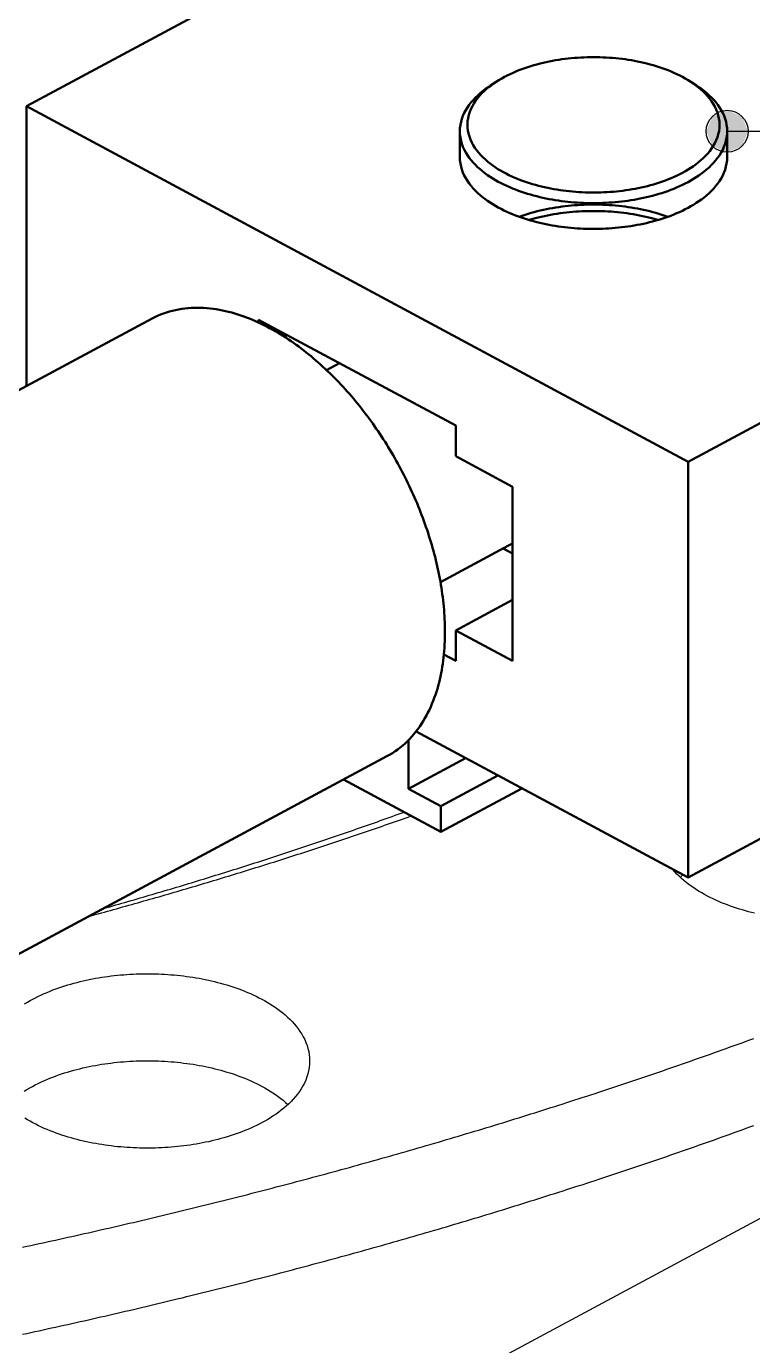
# Model space of a CAD drawing. Header units: millimetres. Extents: x 0 to 841, y 0 to 594.
# Drawn here: x 389.7 to 417.5, y 231.7 to 282 of the extents above; entities that cross this region are included whole.
import ezdxf

# ---------------------------------------------------------------- set-up
doc = ezdxf.new("R2010")
doc.units = ezdxf.units.MM
for name, color, linetype, lineweight in [('ACH', 7, 'CONTINUOUS', 13), ('COTA', 7, 'CONTINUOUS', 25), ('FINA', 7, 'CONTINUOUS', 25), ('VIS', 7, 'CONTINUOUS', 50)]:
    doc.layers.add(name, color=color, linetype=linetype, lineweight=lineweight)

msp = doc.modelspace()

# ---------------------------------------------------------------- hatches: boundary and pattern name
at = {"layer": 'ACH'}
h = msp.add_hatch(color=7, dxfattribs=at)
h.dxf.hatch_style = 1
h.paths.add_polyline_path([(417.291, 278.038), (417.057, 278.603), (416.491, 278.838), (415.926, 278.603), (415.691, 278.038), (415.926, 277.472), (416.491, 277.238), (417.057, 277.472)])

# ---------------------------------------------------------------- linework, layer by layer
at = {"layer": 'COTA'}
msp.add_line((416.491, 278.038), (570.133, 278.656), dxfattribs=at)
msp.add_circle((416.491, 278.038), 0.8, dxfattribs=at)
at = {"layer": 'FINA'}
for points in [[(414.996, 265.426), (474.035, 297.124)], [(389.731, 278.991), (407.984, 288.791)], [(414.996, 249.554), (474.035, 281.252)], [(415.099, 279.928), (414.997, 279.993), (414.892, 280.054), (414.786, 280.113), (414.679, 280.169), (414.57, 280.222), (414.46, 280.272), (414.348, 280.321), (414.236, 280.366), (414.123, 280.409), (414.009, 280.451), (413.894, 280.489), (413.778, 280.526), (413.662, 280.561), (413.545, 280.593), (413.428, 280.624), (413.31, 280.652), (413.192, 280.679), (413.073, 280.704), (412.954, 280.727), (412.835, 280.748), (412.715, 280.767), (412.595, 280.785), (412.475, 280.801), (412.355, 280.815), (412.234, 280.827), (412.113, 280.838), (411.993, 280.847), (411.872, 280.854), (411.75, 280.86), (411.629, 280.864), (411.508, 280.867), (411.387, 280.868), (411.266, 280.867), (411.144, 280.864), (411.023, 280.86), (410.902, 280.854), (410.781, 280.847), (410.66, 280.838), (410.54, 280.827), (410.419, 280.815), (410.299, 280.801), (410.178, 280.785), (410.059, 280.767), (409.939, 280.748), (409.82, 280.727), (409.7, 280.704), (409.582, 280.679), (409.464, 280.652), (409.346, 280.624), (409.228, 280.593), (409.112, 280.561), (408.996, 280.526), (408.88, 280.489), (408.765, 280.451), (408.651, 280.409), (408.538, 280.366), (408.426, 280.321), (408.314, 280.272), (408.204, 280.222), (408.095, 280.169), (407.988, 280.113), (407.882, 280.054), (407.777, 279.993), (407.675, 279.928)], [(407.45, 279.782), (407.349, 279.714), (407.25, 279.643), (407.154, 279.569), (407.06, 279.491), (406.969, 279.41), (406.882, 279.326), (406.798, 279.238), (406.719, 279.146), (406.644, 279.05), (406.574, 278.951), (406.51, 278.847), (406.453, 278.74), (406.403, 278.629), (406.361, 278.515), (406.327, 278.399), (406.302, 278.28), (406.287, 278.159), (406.282, 278.038)], [(407.675, 279.928), (407.575, 279.861), (407.478, 279.791), (407.383, 279.717), (407.291, 279.64), (407.202, 279.56), (407.116, 279.475), (407.035, 279.387), (406.958, 279.295), (406.886, 279.199), (406.82, 279.099), (406.76, 278.995), (406.707, 278.887), (406.662, 278.776), (406.626, 278.661), (406.599, 278.544), (406.581, 278.426), (406.574, 278.306), (406.578, 278.186), (406.591, 278.067), (406.615, 277.949), (406.648, 277.833), (406.69, 277.721), (406.74, 277.612), (406.797, 277.506), (406.861, 277.405), (406.931, 277.307), (407.006, 277.214), (407.086, 277.124), (407.17, 277.038), (407.258, 276.956), (407.349, 276.878), (407.442, 276.803), (407.539, 276.732), (407.638, 276.664), (407.739, 276.598), (407.841, 276.536), (407.946, 276.477), (408.052, 276.421), (408.159, 276.367), (408.268, 276.316), (408.377, 276.267), (408.488, 276.221), (408.6, 276.177), (408.712, 276.135), (408.826, 276.096), (408.94, 276.059), (409.055, 276.023), (409.17, 275.99), (409.286, 275.959), (409.402, 275.93), (409.519, 275.902), (409.637, 275.877), (409.754, 275.853), (409.872, 275.831), (409.991, 275.811), (410.109, 275.792), (410.228, 275.776), (410.347, 275.761), (410.467, 275.747), (410.586, 275.736), (410.706, 275.726), (410.825, 275.717), (410.945, 275.711), (411.065, 275.705), (411.185, 275.702), (411.305, 275.7), (411.425, 275.7), (411.545, 275.701), (411.665, 275.704), (411.785, 275.709), (411.905, 275.715), (412.025, 275.723), (412.145, 275.732), (412.264, 275.743), (412.384, 275.756), (412.503, 275.77), (412.622, 275.786), (412.74, 275.804), (412.859, 275.824), (412.977, 275.845), (413.095, 275.868), (413.212, 275.893), (413.329, 275.92), (413.446, 275.948), (413.562, 275.979), (413.678, 276.011), (413.793, 276.046), (413.907, 276.082), (414.021, 276.121), (414.133, 276.162), (414.245, 276.205), (414.357, 276.25), (414.467, 276.298), (414.576, 276.348), (414.684, 276.401), (414.79, 276.457)], [(407.675, 279.928), (407.45, 279.782)], [(407.566, 279.855), (407.547, 279.843), (407.527, 279.831), (407.508, 279.819), (407.488, 279.806), (407.469, 279.794), (407.45, 279.782)], [(414.79, 276.457), (414.896, 276.515), (415, 276.577), (415.103, 276.642), (415.203, 276.709), (415.302, 276.781), (415.397, 276.855), (415.49, 276.933), (415.579, 277.015), (415.665, 277.1), (415.747, 277.19), (415.824, 277.283), (415.896, 277.381), (415.962, 277.482), (416.022, 277.588), (416.074, 277.697), (416.118, 277.81), (416.153, 277.926), (416.179, 278.045), (416.195, 278.165), (416.2, 278.286), (416.194, 278.407), (416.178, 278.527), (416.152, 278.645), (416.117, 278.761), (416.072, 278.874), (416.02, 278.983), (415.96, 279.089), (415.894, 279.19), (415.822, 279.287), (415.744, 279.381), (415.662, 279.47), (415.576, 279.555), (415.487, 279.637), (415.394, 279.715), (415.298, 279.789), (415.2, 279.86), (415.099, 279.928)], [(415.099, 279.928), (415.324, 279.782)], [(415.324, 279.782), (415.305, 279.794), (415.286, 279.806), (415.266, 279.819), (415.247, 279.831), (415.227, 279.843), (415.208, 279.855)], [(416.491, 278.038), (416.486, 278.159), (416.471, 278.28), (416.447, 278.399), (416.413, 278.515), (416.371, 278.629), (416.321, 278.74), (416.264, 278.847), (416.2, 278.951), (416.13, 279.05), (416.055, 279.146), (415.976, 279.238), (415.892, 279.326), (415.805, 279.41), (415.714, 279.491), (415.62, 279.569), (415.524, 279.643), (415.425, 279.714), (415.324, 279.782)], [(389.731, 268.311), (389.731, 278.991)], [(389.731, 278.991), (414.996, 265.426)], [(392.051, 222.747), (497.574, 279.402)], [(406.282, 278.038), (406.287, 277.917), (406.302, 277.797), (406.327, 277.678), (406.36, 277.562), (406.402, 277.449), (406.451, 277.339), (406.508, 277.232), (406.571, 277.129), (406.64, 277.03), (406.715, 276.934), (406.793, 276.843), (406.876, 276.755), (406.963, 276.67), (407.053, 276.59), (407.146, 276.512), (407.242, 276.438), (407.34, 276.368), (407.44, 276.3), (407.542, 276.235), (407.646, 276.173), (407.751, 276.114), (407.858, 276.057), (407.966, 276.003), (408.076, 275.952), (408.186, 275.903), (408.298, 275.856), (408.41, 275.811), (408.523, 275.769), (408.637, 275.729), (408.752, 275.69), (408.867, 275.654), (408.983, 275.62), (409.1, 275.588), (409.217, 275.557), (409.334, 275.528), (409.452, 275.502), (409.57, 275.476), (409.689, 275.453), (409.808, 275.431), (409.927, 275.411), (410.047, 275.393), (410.166, 275.377), (410.286, 275.361), (410.406, 275.348), (410.527, 275.336), (410.647, 275.326), (410.768, 275.317), (410.889, 275.31), (411.009, 275.305), (411.13, 275.3), (411.251, 275.298), (411.372, 275.297), (411.493, 275.298), (411.614, 275.3), (411.735, 275.303), (411.855, 275.309), (411.976, 275.315), (412.097, 275.324), (412.217, 275.334), (412.338, 275.345), (412.458, 275.358), (412.578, 275.373), (412.698, 275.389), (412.817, 275.407), (412.936, 275.426), (413.055, 275.448), (413.174, 275.471), (413.293, 275.495), (413.411, 275.522), (413.528, 275.55), (413.645, 275.58), (413.762, 275.612), (413.878, 275.646), (413.993, 275.681), (414.108, 275.719), (414.222, 275.759), (414.336, 275.801), (414.449, 275.845), (414.56, 275.891), (414.671, 275.94), (414.781, 275.99), (414.889, 276.044), (414.996, 276.1)], [(406.282, 278.038), (406.282, 277.053)], [(414.996, 276.1), (415.103, 276.159), (415.209, 276.221), (415.312, 276.286), (415.414, 276.354), (415.514, 276.425), (415.611, 276.499), (415.706, 276.577), (415.797, 276.658), (415.885, 276.742), (415.97, 276.831), (416.05, 276.923), (416.126, 277.019), (416.196, 277.119), (416.261, 277.223), (416.319, 277.331), (416.369, 277.442), (416.412, 277.557), (416.446, 277.674), (416.471, 277.794), (416.486, 277.915), (416.491, 278.038)], [(416.491, 278.038), (416.491, 277.053)], [(414.996, 275.115), (414.889, 275.06), (414.781, 275.006), (414.671, 274.955), (414.56, 274.907), (414.449, 274.86), (414.336, 274.816), (414.222, 274.774), (414.108, 274.735), (413.993, 274.697), (413.878, 274.661), (413.762, 274.627), (413.645, 274.596), (413.528, 274.565), (413.411, 274.537), (413.293, 274.511), (413.174, 274.486), (413.055, 274.463), (412.936, 274.442), (412.817, 274.423), (412.698, 274.405), (412.578, 274.388), (412.458, 274.374), (412.338, 274.361), (412.217, 274.349), (412.097, 274.339), (411.976, 274.331), (411.855, 274.324), (411.735, 274.319), (411.614, 274.315), (411.493, 274.313), (411.372, 274.313), (411.251, 274.314), (411.13, 274.316), (411.009, 274.32), (410.889, 274.326), (410.768, 274.333), (410.647, 274.342), (410.527, 274.352), (410.406, 274.364), (410.286, 274.377), (410.166, 274.392), (410.047, 274.409), (409.927, 274.427), (409.808, 274.447), (409.689, 274.469), (409.57, 274.492), (409.452, 274.517), (409.334, 274.544), (409.217, 274.573), (409.1, 274.603), (408.983, 274.636), (408.867, 274.67), (408.752, 274.706), (408.637, 274.744), (408.523, 274.785), (408.41, 274.827), (408.298, 274.872), (408.186, 274.918), (408.076, 274.968), (407.966, 275.019), (407.858, 275.073), (407.751, 275.13), (407.646, 275.189), (407.542, 275.251), (407.44, 275.316), (407.34, 275.383), (407.242, 275.454), (407.146, 275.528), (407.053, 275.605), (406.963, 275.686), (406.876, 275.77), (406.793, 275.858), (406.715, 275.95), (406.64, 276.045), (406.571, 276.145), (406.508, 276.248), (406.451, 276.354), (406.402, 276.465), (406.36, 276.578), (406.327, 276.694), (406.302, 276.813), (406.287, 276.932), (406.282, 277.053)], [(416.491, 277.053), (416.486, 276.931), (416.471, 276.81), (416.446, 276.69), (416.412, 276.573), (416.369, 276.458), (416.319, 276.347), (416.261, 276.239), (416.196, 276.135), (416.126, 276.035), (416.05, 275.939), (415.97, 275.847), (415.885, 275.758), (415.797, 275.673), (415.706, 275.592), (415.611, 275.515), (415.514, 275.44), (415.414, 275.369), (415.312, 275.302), (415.209, 275.237), (415.103, 275.175), (414.996, 275.115)], [(408.544, 274.777), (408.658, 274.817), (408.773, 274.855), (408.888, 274.89), (409.003, 274.924), (409.12, 274.956), (409.237, 274.986), (409.354, 275.015), (409.471, 275.041), (409.589, 275.066), (409.708, 275.089), (409.827, 275.11), (409.946, 275.13), (410.065, 275.148), (410.184, 275.164), (410.304, 275.179), (410.424, 275.192), (410.544, 275.204), (410.664, 275.214), (410.784, 275.222), (410.905, 275.229), (411.025, 275.234), (411.146, 275.238), (411.266, 275.241), (411.387, 275.241), (411.508, 275.241), (411.628, 275.238), (411.749, 275.234), (411.869, 275.229), (411.989, 275.222), (412.11, 275.214), (412.23, 275.204), (412.35, 275.192), (412.47, 275.179), (412.59, 275.164), (412.709, 275.148), (412.828, 275.13), (412.947, 275.11), (413.066, 275.089), (413.184, 275.066), (413.302, 275.041), (413.42, 275.015), (413.537, 274.986), (413.654, 274.956), (413.77, 274.924), (413.886, 274.89), (414.001, 274.855), (414.116, 274.817), (414.23, 274.777)], [(408.92, 274.654), (409.037, 274.688), (409.155, 274.719), (409.273, 274.749), (409.392, 274.777), (409.511, 274.803), (409.63, 274.828), (409.75, 274.851), (409.87, 274.871), (409.99, 274.891), (410.111, 274.908), (410.232, 274.924), (410.353, 274.938), (410.474, 274.951), (410.596, 274.962), (410.717, 274.972), (410.839, 274.979), (410.96, 274.986), (411.082, 274.99), (411.204, 274.994), (411.326, 274.995), (411.448, 274.995), (411.57, 274.994), (411.692, 274.99), (411.813, 274.986), (411.935, 274.979), (412.057, 274.972), (412.178, 274.962), (412.3, 274.951), (412.421, 274.938), (412.542, 274.924), (412.663, 274.908), (412.783, 274.891), (412.904, 274.871), (413.024, 274.851), (413.144, 274.828), (413.263, 274.803), (413.382, 274.777), (413.501, 274.749), (413.619, 274.719), (413.737, 274.688), (413.854, 274.654)], [(405.715, 258.936), (405.714, 259.056), (405.712, 259.176), (405.708, 259.297), (405.703, 259.417), (405.697, 259.537), (405.689, 259.657), (405.68, 259.777), (405.669, 259.897), (405.657, 260.017), (405.644, 260.136), (405.629, 260.256), (405.614, 260.375), (405.597, 260.494), (405.579, 260.613), (405.56, 260.732), (405.539, 260.85), (405.518, 260.968), (405.495, 261.087), (405.471, 261.205), (405.446, 261.322), (405.42, 261.44), (405.393, 261.557), (405.365, 261.674), (405.336, 261.791), (405.306, 261.907), (405.275, 262.023), (405.242, 262.139), (405.209, 262.255), (405.175, 262.37), (405.14, 262.485), (405.104, 262.6), (405.067, 262.714), (405.029, 262.829), (404.99, 262.942), (404.95, 263.056), (404.91, 263.169), (404.868, 263.282), (404.825, 263.395), (404.782, 263.507), (404.738, 263.619), (404.693, 263.73), (404.647, 263.841), (404.6, 263.952), (404.552, 264.062), (404.503, 264.173), (404.454, 264.282), (404.404, 264.392), (404.353, 264.5), (404.301, 264.609), (404.248, 264.717), (404.194, 264.825), (404.14, 264.932), (404.085, 265.039), (404.029, 265.145), (403.972, 265.251), (403.914, 265.357), (403.856, 265.462), (403.797, 265.567), (403.737, 265.671), (403.676, 265.775), (403.614, 265.878), (403.552, 265.981), (403.489, 266.084), (403.425, 266.185), (403.36, 266.287), (403.295, 266.388), (403.228, 266.488), (403.161, 266.588), (403.093, 266.687), (403.025, 266.786), (402.955, 266.885), (402.885, 266.982), (402.814, 267.079), (402.743, 267.176), (402.67, 267.272), (402.597, 267.368), (402.523, 267.462), (402.448, 267.557), (402.373, 267.65), (402.296, 267.743), (402.219, 267.835), (402.141, 267.927), (402.063, 268.018), (401.983, 268.108), (401.903, 268.198), (401.822, 268.287), (401.74, 268.375), (401.657, 268.463), (401.574, 268.549), (401.49, 268.635), (401.405, 268.72), (401.319, 268.805), (401.233, 268.888), (401.145, 268.971), (401.057, 269.053), (400.968, 269.134), (400.878, 269.214), (400.788, 269.293), (400.696, 269.371), (400.604, 269.449), (400.511, 269.525), (400.417, 269.6), (400.322, 269.674), (400.227, 269.747), (400.131, 269.819), (400.033, 269.89), (399.935, 269.96), (399.837, 270.029), (399.737, 270.096), (399.636, 270.162), (399.535, 270.227), (399.433, 270.29), (399.33, 270.353), (399.226, 270.413), (399.121, 270.472), (399.016, 270.53), (398.909, 270.586), (398.802, 270.641), (398.694, 270.694), (398.585, 270.745), (398.476, 270.795), (398.365, 270.842), (398.254, 270.888), (398.142, 270.932), (398.029, 270.974), (397.915, 271.013), (397.801, 271.051), (397.686, 271.086), (397.57, 271.119), (397.454, 271.15), (397.337, 271.178), (397.22, 271.203), (397.101, 271.226), (396.983, 271.246), (396.864, 271.264), (396.744, 271.278), (396.625, 271.29), (396.505, 271.298), (396.384, 271.303), (396.264, 271.305), (396.144, 271.303), (396.024, 271.298), (395.904, 271.289), (395.784, 271.277), (395.665, 271.261), (395.546, 271.241), (395.428, 271.217), (395.311, 271.19), (395.195, 271.158), (395.08, 271.123), (394.966, 271.084), (394.854, 271.04), (394.744, 270.993), (394.635, 270.942), (394.528, 270.887)], [(359.981, 252.339), (394.528, 270.887)], [(398.599, 270.846), (398.599, 270.739)], [(398.599, 270.846), (406.128, 266.804)], [(399.576, 270.201), (399.688, 270.262)], [(401.197, 268.922), (401.69, 269.187)], [(406.128, 266.804), (406.128, 265.635)], [(406.128, 265.635), (408.293, 264.473)], [(414.996, 249.554), (414.996, 265.426)], [(408.293, 264.473), (408.293, 257.829)], [(405.543, 260.827), (408.146, 262.225)], [(407.936, 262.112), (408.293, 261.92)], [(408.146, 262.225), (408.171, 262.238), (408.196, 262.253), (408.221, 262.267), (408.245, 262.282), (408.269, 262.298), (408.293, 262.314)], [(406.128, 258.991), (408.293, 260.154)], [(403.496, 254.183), (403.603, 254.243), (403.707, 254.306), (403.81, 254.374), (403.909, 254.445), (404.006, 254.519), (404.101, 254.597), (404.192, 254.678), (404.281, 254.762), (404.367, 254.85), (404.45, 254.939), (404.53, 255.032), (404.607, 255.127), (404.682, 255.224), (404.753, 255.324), (404.821, 255.426), (404.886, 255.529), (404.949, 255.634), (405.008, 255.741), (405.065, 255.85), (405.119, 255.96), (405.17, 256.071), (405.219, 256.183), (405.265, 256.296), (405.308, 256.411), (405.349, 256.526), (405.388, 256.643), (405.424, 256.76), (405.457, 256.877), (405.488, 256.996), (405.517, 257.115), (405.544, 257.234), (405.569, 257.354), (405.592, 257.474), (405.612, 257.595), (405.631, 257.716), (405.647, 257.837), (405.662, 257.959), (405.675, 258.08), (405.686, 258.202), (405.695, 258.324), (405.702, 258.446), (405.708, 258.569), (405.712, 258.691), (405.714, 258.813), (405.715, 258.936)], [(406.128, 258.991), (408.293, 257.829)], [(406.128, 258.991), (406.128, 257.822)], [(405.673, 258.066), (406.128, 257.822)], [(404.323, 252.947), (404.323, 254.804)], [(404.61, 255.13), (414.996, 249.554)], [(368.949, 235.635), (403.496, 254.183)], [(404.323, 252.947), (406.5, 254.116)], [(401.842, 253.295), (405.56, 251.298)], [(405.56, 252.283), (407.737, 253.451)], [(404.323, 252.947), (405.56, 252.283)], [(405.56, 251.298), (408.654, 252.959)], [(405.56, 251.298), (405.56, 252.283)], [(392.129, 248.08), (392.246, 248.112), (392.362, 248.143), (392.478, 248.175), (392.594, 248.207), (392.71, 248.239), (392.826, 248.271), (392.942, 248.303), (393.058, 248.335), (393.174, 248.367), (393.29, 248.399), (393.406, 248.432), (393.522, 248.464), (393.638, 248.497), (393.754, 248.529), (393.87, 248.562), (393.986, 248.595), (394.102, 248.628), (394.217, 248.661), (394.333, 248.694), (394.449, 248.727), (394.565, 248.76), (394.68, 248.793), (394.796, 248.826), (394.912, 248.86), (395.028, 248.893), (395.143, 248.927), (395.259, 248.96), (395.374, 248.994), (395.49, 249.028), (395.606, 249.061), (395.721, 249.095), (395.837, 249.129), (395.952, 249.163), (396.068, 249.197), (396.183, 249.232), (396.298, 249.266), (396.414, 249.3), (396.529, 249.335), (396.644, 249.369), (396.76, 249.404), (396.875, 249.439), (396.99, 249.473), (397.106, 249.508), (397.221, 249.543), (397.336, 249.578), (397.451, 249.613), (397.566, 249.648), (397.682, 249.684), (397.797, 249.719), (397.912, 249.754), (398.027, 249.79), (398.142, 249.826), (398.257, 249.861), (398.372, 249.897), (398.487, 249.933), (398.602, 249.969), (398.717, 250.005), (398.831, 250.041), (398.946, 250.077), (399.061, 250.113), (399.176, 250.149), (399.291, 250.186), (399.406, 250.222), (399.52, 250.258), (399.635, 250.295), (399.75, 250.332), (399.864, 250.369), (399.979, 250.405), (400.094, 250.442), (400.208, 250.479), (400.323, 250.516), (400.437, 250.554), (400.552, 250.591), (400.666, 250.628), (400.781, 250.666), (400.895, 250.703), (401.009, 250.741), (401.124, 250.778), (401.238, 250.816), (401.352, 250.854), (401.467, 250.892), (401.581, 250.93), (401.695, 250.968), (401.809, 251.006), (401.924, 251.044), (402.038, 251.082), (402.152, 251.121), (402.266, 251.159), (402.38, 251.198), (402.494, 251.236), (402.608, 251.275), (402.722, 251.314), (402.836, 251.353), (402.95, 251.392), (403.064, 251.431), (403.178, 251.47), (403.292, 251.509), (403.405, 251.549), (403.519, 251.588), (403.633, 251.627), (403.747, 251.667), (403.86, 251.707), (403.974, 251.746), (404.088, 251.786), (404.201, 251.826), (404.315, 251.866), (404.428, 251.906)], [(392.684, 248.378), (392.8, 248.41), (392.916, 248.443), (393.032, 248.476), (393.148, 248.509), (393.263, 248.542), (393.379, 248.575), (393.495, 248.609), (393.611, 248.642), (393.727, 248.675), (393.842, 248.709), (393.958, 248.742), (394.074, 248.776), (394.189, 248.81), (394.305, 248.843), (394.421, 248.877), (394.536, 248.911), (394.652, 248.945), (394.767, 248.979), (394.883, 249.013), (394.998, 249.048), (395.114, 249.082), (395.229, 249.116), (395.345, 249.151), (395.46, 249.185), (395.575, 249.22), (395.691, 249.255), (395.806, 249.29), (395.921, 249.325), (396.037, 249.36), (396.152, 249.395), (396.267, 249.43), (396.382, 249.465), (396.498, 249.5), (396.613, 249.536), (396.728, 249.571), (396.843, 249.607), (396.958, 249.642), (397.073, 249.678), (397.188, 249.714), (397.303, 249.75), (397.418, 249.785), (397.533, 249.822), (397.648, 249.858), (397.763, 249.894), (397.878, 249.93), (397.993, 249.966), (398.108, 250.003), (398.222, 250.039), (398.337, 250.076), (398.452, 250.113), (398.567, 250.149), (398.681, 250.186), (398.796, 250.223), (398.911, 250.26), (399.025, 250.297), (399.14, 250.334), (399.254, 250.372), (399.369, 250.409), (399.483, 250.446), (399.598, 250.484), (399.712, 250.522), (399.827, 250.559), (399.941, 250.597), (400.056, 250.635), (400.17, 250.673), (400.284, 250.711), (400.399, 250.749), (400.513, 250.787), (400.627, 250.825), (400.741, 250.864), (400.855, 250.902), (400.97, 250.941), (401.084, 250.979), (401.198, 251.018), (401.312, 251.057), (401.426, 251.095), (401.54, 251.134), (401.654, 251.173), (401.768, 251.213), (401.882, 251.252), (401.996, 251.291), (402.109, 251.33), (402.223, 251.37), (402.337, 251.409), (402.451, 251.449), (402.565, 251.489), (402.678, 251.528), (402.792, 251.568), (402.906, 251.608), (403.019, 251.648), (403.133, 251.688), (403.246, 251.729), (403.36, 251.769), (403.473, 251.809), (403.587, 251.85), (403.7, 251.89), (403.814, 251.931), (403.927, 251.972), (404.04, 252.013), (404.154, 252.053)], [(417.535, 248.193), (417.419, 248.222), (417.302, 248.252), (417.187, 248.284), (417.071, 248.318), (416.956, 248.352), (416.842, 248.389), (416.728, 248.427), (416.615, 248.467), (416.502, 248.508), (416.39, 248.552), (416.279, 248.597), (416.168, 248.644), (416.058, 248.692), (415.95, 248.743), (415.842, 248.796), (415.735, 248.85), (415.629, 248.907), (415.524, 248.966), (415.421, 249.027), (415.319, 249.091), (415.219, 249.157), (415.12, 249.225), (415.023, 249.296), (414.928, 249.369), (414.835, 249.445), (414.744, 249.524), (414.656, 249.606), (414.571, 249.691), (414.489, 249.778), (414.41, 249.869)], [(414.694, 249.57), (414.711, 249.586), (414.728, 249.601), (414.745, 249.617), (414.762, 249.632), (414.779, 249.647), (414.796, 249.662)], [(389.665, 244.735), (389.768, 244.798), (389.872, 244.858), (389.978, 244.915), (390.085, 244.971), (390.193, 245.025), (390.302, 245.076), (390.411, 245.126), (390.522, 245.174), (390.633, 245.22), (390.746, 245.264), (390.858, 245.306), (390.972, 245.346), (391.086, 245.385), (391.201, 245.422), (391.316, 245.458), (391.431, 245.492), (391.548, 245.524), (391.664, 245.555), (391.781, 245.585), (391.898, 245.612), (392.016, 245.639), (392.134, 245.664), (392.252, 245.687), (392.37, 245.71), (392.489, 245.73), (392.608, 245.75), (392.727, 245.768), (392.846, 245.784), (392.966, 245.8), (393.086, 245.814), (393.206, 245.826), (393.325, 245.838), (393.446, 245.848), (393.566, 245.857), (393.686, 245.865), (393.806, 245.871), (393.927, 245.876), (394.047, 245.88), (394.168, 245.882), (394.288, 245.883), (394.409, 245.883), (394.529, 245.882), (394.65, 245.88), (394.77, 245.876), (394.891, 245.871), (395.011, 245.865), (395.131, 245.857), (395.251, 245.848), (395.371, 245.838), (395.491, 245.826), (395.611, 245.814), (395.731, 245.8), (395.851, 245.784), (395.97, 245.768), (396.089, 245.75), (396.208, 245.73), (396.327, 245.71), (396.445, 245.687), (396.563, 245.664), (396.681, 245.639), (396.799, 245.612), (396.916, 245.585), (397.033, 245.555), (397.149, 245.524), (397.265, 245.492), (397.381, 245.458), (397.496, 245.422), (397.611, 245.385), (397.725, 245.346), (397.838, 245.306), (397.951, 245.264), (398.063, 245.22), (398.175, 245.174), (398.286, 245.126), (398.395, 245.076), (398.504, 245.025), (398.612, 244.971), (398.719, 244.915), (398.825, 244.858), (398.929, 244.798), (399.032, 244.735), (399.134, 244.671), (399.234, 244.604), (399.333, 244.534), (399.429, 244.462), (399.524, 244.387), (399.616, 244.31), (399.706, 244.229), (399.793, 244.146), (399.877, 244.06), (399.958, 243.971), (400.036, 243.879), (400.11, 243.783), (400.179, 243.685), (400.244, 243.583), (400.304, 243.479), (400.358, 243.371), (400.406, 243.26), (400.448, 243.147), (400.483, 243.032), (400.511, 242.915), (400.531, 242.796), (400.543, 242.676), (400.547, 242.556)], [(389.589, 235.447), (389.746, 235.481), (389.903, 235.515), (390.06, 235.549), (390.216, 235.583), (390.373, 235.617), (390.53, 235.651), (390.687, 235.686), (390.844, 235.72), (391.001, 235.755), (391.157, 235.789), (391.314, 235.824), (391.471, 235.859), (391.628, 235.894), (391.784, 235.929), (391.941, 235.965), (392.098, 236), (392.254, 236.035), (392.411, 236.071), (392.567, 236.107), (392.724, 236.142), (392.88, 236.178), (393.037, 236.214), (393.193, 236.25), (393.35, 236.287), (393.506, 236.323), (393.662, 236.36), (393.819, 236.396), (393.975, 236.433), (394.131, 236.47), (394.288, 236.506), (394.444, 236.543), (394.6, 236.581), (394.756, 236.618), (394.913, 236.655), (395.069, 236.693), (395.225, 236.73), (395.381, 236.768), (395.537, 236.806), (395.693, 236.844), (395.849, 236.882), (396.005, 236.92), (396.161, 236.958), (396.317, 236.996), (396.473, 237.035), (396.629, 237.073), (396.784, 237.112), (396.94, 237.151), (397.096, 237.19), (397.252, 237.229), (397.407, 237.268), (397.563, 237.307), (397.719, 237.346), (397.874, 237.386), (398.03, 237.426), (398.186, 237.465), (398.341, 237.505), (398.497, 237.545), (398.652, 237.585), (398.808, 237.625), (398.963, 237.665), (399.118, 237.706), (399.274, 237.746), (399.429, 237.787), (399.585, 237.828), (399.74, 237.869), (399.895, 237.909), (400.05, 237.951), (400.205, 237.992), (400.361, 238.033), (400.516, 238.074), (400.671, 238.116), (400.826, 238.158), (400.981, 238.199), (401.136, 238.241), (401.291, 238.283), (401.446, 238.325), (401.601, 238.368), (401.756, 238.41), (401.911, 238.452), (402.065, 238.495), (402.22, 238.538), (402.375, 238.581), (402.53, 238.623), (402.684, 238.666), (402.839, 238.71), (402.994, 238.753), (403.148, 238.796), (403.303, 238.84), (403.457, 238.883), (403.612, 238.927), (403.766, 238.971), (403.921, 239.015), (404.075, 239.059), (404.229, 239.103), (404.384, 239.148), (404.538, 239.192), (404.692, 239.237), (404.847, 239.281), (405.001, 239.326), (405.155, 239.371), (405.309, 239.416), (405.463, 239.461), (405.617, 239.507), (405.771, 239.552), (405.925, 239.598), (406.079, 239.643), (406.233, 239.689), (406.387, 239.735), (406.541, 239.781), (406.694, 239.827), (406.848, 239.873), (407.002, 239.92), (407.156, 239.966), (407.309, 240.013), (407.463, 240.059), (407.616, 240.106), (407.77, 240.153), (407.924, 240.2), (408.077, 240.247), (408.23, 240.295), (408.384, 240.342), (408.537, 240.39), (408.691, 240.438), (408.844, 240.485), (408.997, 240.533), (409.15, 240.581), (409.303, 240.63), (409.457, 240.678), (409.61, 240.726), (409.763, 240.775), (409.916, 240.823), (410.069, 240.872), (410.222, 240.921), (410.374, 240.97), (410.527, 241.019), (410.68, 241.069), (410.833, 241.118), (410.986, 241.168), (411.138, 241.217), (411.291, 241.267), (411.444, 241.317), (411.596, 241.367), (411.749, 241.417), (411.901, 241.467), (412.054, 241.518), (412.206, 241.568), (412.358, 241.619), (412.511, 241.67), (412.663, 241.721), (412.815, 241.772), (412.967, 241.823), (413.12, 241.874), (413.272, 241.926), (413.424, 241.977), (413.576, 242.029), (413.728, 242.081), (413.88, 242.133), (414.032, 242.185), (414.184, 242.237), (414.335, 242.289), (414.487, 242.342), (414.639, 242.394), (414.791, 242.447), (414.942, 242.5), (415.094, 242.552), (415.245, 242.606), (415.397, 242.659), (415.548, 242.712), (415.7, 242.766), (415.851, 242.819), (416.002, 242.873), (416.154, 242.927), (416.305, 242.981), (416.456, 243.035), (416.607, 243.089), (416.758, 243.143), (416.909, 243.198), (417.06, 243.252), (417.211, 243.307), (417.362, 243.362), (417.513, 243.417)], [(389.651, 241.405), (389.754, 241.468), (389.859, 241.528), (389.965, 241.587), (390.072, 241.643), (390.18, 241.697), (390.289, 241.749), (390.4, 241.799), (390.51, 241.847), (390.622, 241.893), (390.735, 241.937), (390.848, 241.98), (390.962, 242.021), (391.076, 242.06), (391.191, 242.097), (391.306, 242.133), (391.422, 242.167), (391.539, 242.2), (391.656, 242.231), (391.773, 242.261), (391.89, 242.289), (392.008, 242.315), (392.127, 242.34), (392.245, 242.364), (392.364, 242.386), (392.483, 242.407), (392.602, 242.427), (392.722, 242.445), (392.842, 242.462), (392.962, 242.477), (393.082, 242.491), (393.202, 242.504), (393.322, 242.516), (393.443, 242.526), (393.563, 242.535), (393.684, 242.542), (393.805, 242.549), (393.925, 242.554), (394.046, 242.558), (394.167, 242.56), (394.288, 242.561), (394.409, 242.561), (394.53, 242.56), (394.651, 242.558), (394.772, 242.554), (394.892, 242.549), (395.013, 242.542), (395.134, 242.535), (395.254, 242.526), (395.375, 242.516), (395.495, 242.504), (395.615, 242.491), (395.735, 242.477), (395.855, 242.462), (395.975, 242.445), (396.095, 242.427), (396.214, 242.407), (396.333, 242.386), (396.452, 242.364), (396.57, 242.34), (396.689, 242.315), (396.807, 242.289), (396.924, 242.261), (397.041, 242.231), (397.158, 242.2), (397.275, 242.167), (397.391, 242.133), (397.506, 242.097), (397.621, 242.06), (397.735, 242.021), (397.849, 241.98), (397.962, 241.937), (398.075, 241.893), (398.187, 241.847), (398.297, 241.799), (398.408, 241.749), (398.517, 241.697), (398.625, 241.643), (398.732, 241.587), (398.838, 241.528), (398.942, 241.468), (399.046, 241.405), (399.148, 241.34), (399.248, 241.272), (399.346, 241.202), (399.443, 241.129), (399.537, 241.054), (399.63, 240.976), (399.719, 240.895)], [(400.547, 242.556), (400.542, 242.431), (400.529, 242.307), (400.508, 242.184), (400.478, 242.063), (400.441, 241.944), (400.396, 241.827), (400.345, 241.714), (400.287, 241.603), (400.224, 241.496), (400.155, 241.392), (400.081, 241.291), (400.003, 241.193), (399.922, 241.099), (399.836, 241.008), (399.747, 240.921), (399.655, 240.836), (399.561, 240.755), (399.464, 240.676), (399.365, 240.601), (399.263, 240.528), (399.16, 240.458), (399.055, 240.39), (398.949, 240.325), (398.841, 240.263), (398.731, 240.203)], [(398.731, 240.203), (398.624, 240.147), (398.517, 240.093), (398.408, 240.041), (398.298, 239.991), (398.187, 239.943), (398.076, 239.897), (397.963, 239.853), (397.85, 239.81), (397.737, 239.769), (397.623, 239.73), (397.508, 239.693), (397.393, 239.657), (397.277, 239.623), (397.161, 239.59), (397.044, 239.559), (396.927, 239.53), (396.81, 239.502), (396.692, 239.475), (396.574, 239.45), (396.456, 239.426), (396.337, 239.404), (396.219, 239.383), (396.1, 239.364), (395.98, 239.345), (395.861, 239.329), (395.741, 239.313), (395.621, 239.299), (395.501, 239.286), (395.381, 239.274), (395.261, 239.264), (395.141, 239.255), (395.02, 239.248), (394.9, 239.241), (394.779, 239.236), (394.659, 239.232), (394.538, 239.23), (394.418, 239.228), (394.297, 239.228), (394.176, 239.229), (394.056, 239.232), (393.935, 239.235), (393.814, 239.24), (393.694, 239.247), (393.574, 239.254), (393.453, 239.263), (393.333, 239.273), (393.213, 239.284), (393.093, 239.297), (392.973, 239.311), (392.853, 239.326), (392.734, 239.343), (392.615, 239.361), (392.495, 239.38), (392.377, 239.401), (392.258, 239.423), (392.14, 239.446), (392.022, 239.471), (391.904, 239.498), (391.787, 239.526), (391.669, 239.555), (391.553, 239.586), (391.437, 239.618), (391.321, 239.652), (391.206, 239.688), (391.091, 239.725), (390.977, 239.764), (390.863, 239.804), (390.75, 239.846), (390.638, 239.89), (390.526, 239.936), (390.415, 239.984), (390.305, 240.034), (390.196, 240.085), (390.088, 240.139), (389.981, 240.194), (389.875, 240.252), (389.771, 240.312), (389.667, 240.375)], [(389.589, 232.125), (389.746, 232.159), (389.903, 232.193), (390.06, 232.227), (390.216, 232.261), (390.373, 232.295), (390.53, 232.329), (390.687, 232.364), (390.844, 232.398), (391.001, 232.433), (391.157, 232.467), (391.314, 232.502), (391.471, 232.537), (391.628, 232.572), (391.784, 232.607), (391.941, 232.643), (392.098, 232.678), (392.254, 232.713), (392.411, 232.749), (392.567, 232.785), (392.724, 232.82), (392.88, 232.856), (393.037, 232.892), (393.193, 232.928), (393.35, 232.965), (393.506, 233.001), (393.662, 233.037), (393.819, 233.074), (393.975, 233.111), (394.131, 233.148), (394.288, 233.184), (394.444, 233.221), (394.6, 233.259), (394.756, 233.296), (394.913, 233.333), (395.069, 233.371), (395.225, 233.408), (395.381, 233.446), (395.537, 233.484), (395.693, 233.521), (395.849, 233.56), (396.005, 233.598), (396.161, 233.636), (396.317, 233.674), (396.473, 233.713), (396.629, 233.751), (396.784, 233.79), (396.94, 233.829), (397.096, 233.868), (397.252, 233.907), (397.407, 233.946), (397.563, 233.985), (397.719, 234.024), (397.874, 234.064), (398.03, 234.103), (398.186, 234.143), (398.341, 234.183), (398.497, 234.223), (398.652, 234.263), (398.808, 234.303), (398.963, 234.343), (399.118, 234.384), (399.274, 234.424), (399.429, 234.465), (399.585, 234.506), (399.74, 234.546), (399.895, 234.587), (400.05, 234.629), (400.205, 234.67), (400.361, 234.711), (400.516, 234.752), (400.671, 234.794), (400.826, 234.836), (400.981, 234.877), (401.136, 234.919), (401.291, 234.961), (401.446, 235.003), (401.601, 235.046), (401.756, 235.088), (401.911, 235.13), (402.065, 235.173), (402.22, 235.216), (402.375, 235.258), (402.53, 235.301), (402.684, 235.344), (402.839, 235.388), (402.994, 235.431), (403.148, 235.474), (403.303, 235.518), (403.457, 235.561), (403.612, 235.605), (403.766, 235.649), (403.921, 235.693), (404.075, 235.737), (404.229, 235.781), (404.384, 235.826), (404.538, 235.87), (404.692, 235.915), (404.847, 235.959), (405.001, 236.004), (405.155, 236.049), (405.309, 236.094), (405.463, 236.139), (405.617, 236.185), (405.771, 236.23), (405.925, 236.276), (406.079, 236.321), (406.233, 236.367), (406.387, 236.413), (406.541, 236.459), (406.694, 236.505), (406.848, 236.551), (407.002, 236.598), (407.156, 236.644), (407.309, 236.691), (407.463, 236.737), (407.616, 236.784), (407.77, 236.831), (407.924, 236.878), (408.077, 236.925), (408.23, 236.973), (408.384, 237.02), (408.537, 237.068), (408.691, 237.115), (408.844, 237.163), (408.997, 237.211), (409.15, 237.259), (409.303, 237.307), (409.457, 237.356), (409.61, 237.404), (409.763, 237.453), (409.916, 237.501), (410.069, 237.55), (410.222, 237.599), (410.374, 237.648), (410.527, 237.697), (410.68, 237.747), (410.833, 237.796), (410.986, 237.846), (411.138, 237.895), (411.291, 237.945), (411.444, 237.995), (411.596, 238.045), (411.749, 238.095), (411.901, 238.145), (412.054, 238.196), (412.206, 238.246), (412.358, 238.297), (412.511, 238.348), (412.663, 238.399), (412.815, 238.45), (412.967, 238.501), (413.12, 238.552), (413.272, 238.604), (413.424, 238.655), (413.576, 238.707), (413.728, 238.759), (413.88, 238.811), (414.032, 238.863), (414.184, 238.915), (414.335, 238.967), (414.487, 239.019), (414.639, 239.072), (414.791, 239.125), (414.942, 239.178), (415.094, 239.23), (415.245, 239.284), (415.397, 239.337), (415.548, 239.39), (415.7, 239.443), (415.851, 239.497), (416.002, 239.551), (416.154, 239.605), (416.305, 239.659), (416.456, 239.713), (416.607, 239.767), (416.758, 239.821), (416.909, 239.876), (417.06, 239.93), (417.211, 239.985), (417.362, 240.04), (417.513, 240.095)]]:
    msp.add_lwpolyline(points, dxfattribs=at)
at = {"layer": 'VIS'}
for points in [[(414.996, 265.426), (474.035, 297.124)], [(389.731, 278.991), (407.984, 288.791)], [(414.996, 249.554), (474.035, 281.252)], [(415.099, 279.928), (414.997, 279.993), (414.892, 280.054), (414.786, 280.113), (414.679, 280.169), (414.57, 280.222), (414.46, 280.272), (414.348, 280.321), (414.236, 280.366), (414.123, 280.409), (414.009, 280.451), (413.894, 280.489), (413.778, 280.526), (413.662, 280.561), (413.545, 280.593), (413.428, 280.624), (413.31, 280.652), (413.192, 280.679), (413.073, 280.704), (412.954, 280.727), (412.835, 280.748), (412.715, 280.767), (412.595, 280.785), (412.475, 280.801), (412.355, 280.815), (412.234, 280.827), (412.113, 280.838), (411.993, 280.847), (411.872, 280.854), (411.75, 280.86), (411.629, 280.864), (411.508, 280.867), (411.387, 280.868), (411.266, 280.867), (411.144, 280.864), (411.023, 280.86), (410.902, 280.854), (410.781, 280.847), (410.66, 280.838), (410.54, 280.827), (410.419, 280.815), (410.299, 280.801), (410.178, 280.785), (410.059, 280.767), (409.939, 280.748), (409.82, 280.727), (409.7, 280.704), (409.582, 280.679), (409.464, 280.652), (409.346, 280.624), (409.228, 280.593), (409.112, 280.561), (408.996, 280.526), (408.88, 280.489), (408.765, 280.451), (408.651, 280.409), (408.538, 280.366), (408.426, 280.321), (408.314, 280.272), (408.204, 280.222), (408.095, 280.169), (407.988, 280.113), (407.882, 280.054), (407.777, 279.993), (407.675, 279.928)], [(407.45, 279.782), (407.349, 279.714), (407.25, 279.643), (407.154, 279.569), (407.06, 279.491), (406.969, 279.41), (406.882, 279.326), (406.798, 279.238), (406.719, 279.146), (406.644, 279.05), (406.574, 278.951), (406.51, 278.847), (406.453, 278.74), (406.403, 278.629), (406.361, 278.515), (406.327, 278.399), (406.302, 278.28), (406.287, 278.159), (406.282, 278.038)], [(407.675, 279.928), (407.575, 279.861), (407.478, 279.791), (407.383, 279.717), (407.291, 279.64), (407.202, 279.56), (407.116, 279.475), (407.035, 279.387), (406.958, 279.295), (406.886, 279.199), (406.82, 279.099), (406.76, 278.995), (406.707, 278.887), (406.662, 278.776), (406.626, 278.661), (406.599, 278.544), (406.581, 278.426), (406.574, 278.306), (406.578, 278.186), (406.591, 278.067), (406.615, 277.949), (406.648, 277.833), (406.69, 277.721), (406.74, 277.612), (406.797, 277.506), (406.861, 277.405), (406.931, 277.307), (407.006, 277.214), (407.086, 277.124), (407.17, 277.038), (407.258, 276.956), (407.349, 276.878), (407.442, 276.803), (407.539, 276.732), (407.638, 276.664), (407.739, 276.598), (407.841, 276.536), (407.946, 276.477), (408.052, 276.421), (408.159, 276.367), (408.268, 276.316), (408.377, 276.267), (408.488, 276.221), (408.6, 276.177), (408.712, 276.135), (408.826, 276.096), (408.94, 276.059), (409.055, 276.023), (409.17, 275.99), (409.286, 275.959), (409.402, 275.93), (409.519, 275.902), (409.637, 275.877), (409.754, 275.853), (409.872, 275.831), (409.991, 275.811), (410.109, 275.792), (410.228, 275.776), (410.347, 275.761), (410.467, 275.747), (410.586, 275.736), (410.706, 275.726), (410.825, 275.717), (410.945, 275.711), (411.065, 275.705), (411.185, 275.702), (411.305, 275.7), (411.425, 275.7), (411.545, 275.701), (411.665, 275.704), (411.785, 275.709), (411.905, 275.715), (412.025, 275.723), (412.145, 275.732), (412.264, 275.743), (412.384, 275.756), (412.503, 275.77), (412.622, 275.786), (412.74, 275.804), (412.859, 275.824), (412.977, 275.845), (413.095, 275.868), (413.212, 275.893), (413.329, 275.92), (413.446, 275.948), (413.562, 275.979), (413.678, 276.011), (413.793, 276.046), (413.907, 276.082), (414.021, 276.121), (414.133, 276.162), (414.245, 276.205), (414.357, 276.25), (414.467, 276.298), (414.576, 276.348), (414.684, 276.401), (414.79, 276.457)], [(407.675, 279.928), (407.45, 279.782)], [(407.566, 279.855), (407.547, 279.843), (407.527, 279.831), (407.508, 279.819), (407.488, 279.806), (407.469, 279.794), (407.45, 279.782)], [(414.79, 276.457), (414.896, 276.515), (415, 276.577), (415.103, 276.642), (415.203, 276.709), (415.302, 276.781), (415.397, 276.855), (415.49, 276.933), (415.579, 277.015), (415.665, 277.1), (415.747, 277.19), (415.824, 277.283), (415.896, 277.381), (415.962, 277.482), (416.022, 277.588), (416.074, 277.697), (416.118, 277.81), (416.153, 277.926), (416.179, 278.045), (416.195, 278.165), (416.2, 278.286), (416.194, 278.407), (416.178, 278.527), (416.152, 278.645), (416.117, 278.761), (416.072, 278.874), (416.02, 278.983), (415.96, 279.089), (415.894, 279.19), (415.822, 279.287), (415.744, 279.381), (415.662, 279.47), (415.576, 279.555), (415.487, 279.637), (415.394, 279.715), (415.298, 279.789), (415.2, 279.86), (415.099, 279.928)], [(415.099, 279.928), (415.324, 279.782)], [(415.324, 279.782), (415.305, 279.794), (415.286, 279.806), (415.266, 279.819), (415.247, 279.831), (415.227, 279.843), (415.208, 279.855)], [(416.491, 278.038), (416.486, 278.159), (416.471, 278.28), (416.447, 278.399), (416.413, 278.515), (416.371, 278.629), (416.321, 278.74), (416.264, 278.847), (416.2, 278.951), (416.13, 279.05), (416.055, 279.146), (415.976, 279.238), (415.892, 279.326), (415.805, 279.41), (415.714, 279.491), (415.62, 279.569), (415.524, 279.643), (415.425, 279.714), (415.324, 279.782)], [(389.731, 268.311), (389.731, 278.991)], [(389.731, 278.991), (414.996, 265.426)], [(406.282, 278.038), (406.287, 277.917), (406.302, 277.797), (406.327, 277.678), (406.36, 277.562), (406.402, 277.449), (406.451, 277.339), (406.508, 277.232), (406.571, 277.129), (406.64, 277.03), (406.715, 276.934), (406.793, 276.843), (406.876, 276.755), (406.963, 276.67), (407.053, 276.59), (407.146, 276.512), (407.242, 276.438), (407.34, 276.368), (407.44, 276.3), (407.542, 276.235), (407.646, 276.173), (407.751, 276.114), (407.858, 276.057), (407.966, 276.003), (408.076, 275.952), (408.186, 275.903), (408.298, 275.856), (408.41, 275.811), (408.523, 275.769), (408.637, 275.729), (408.752, 275.69), (408.867, 275.654), (408.983, 275.62), (409.1, 275.588), (409.217, 275.557), (409.334, 275.528), (409.452, 275.502), (409.57, 275.476), (409.689, 275.453), (409.808, 275.431), (409.927, 275.411), (410.047, 275.393), (410.166, 275.377), (410.286, 275.361), (410.406, 275.348), (410.527, 275.336), (410.647, 275.326), (410.768, 275.317), (410.889, 275.31), (411.009, 275.305), (411.13, 275.3), (411.251, 275.298), (411.372, 275.297), (411.493, 275.298), (411.614, 275.3), (411.735, 275.303), (411.855, 275.309), (411.976, 275.315), (412.097, 275.324), (412.217, 275.334), (412.338, 275.345), (412.458, 275.358), (412.578, 275.373), (412.698, 275.389), (412.817, 275.407), (412.936, 275.426), (413.055, 275.448), (413.174, 275.471), (413.293, 275.495), (413.411, 275.522), (413.528, 275.55), (413.645, 275.58), (413.762, 275.612), (413.878, 275.646), (413.993, 275.681), (414.108, 275.719), (414.222, 275.759), (414.336, 275.801), (414.449, 275.845), (414.56, 275.891), (414.671, 275.94), (414.781, 275.99), (414.889, 276.044), (414.996, 276.1)], [(406.282, 278.038), (406.282, 277.053)], [(414.996, 276.1), (415.103, 276.159), (415.209, 276.221), (415.312, 276.286), (415.414, 276.354), (415.514, 276.425), (415.611, 276.499), (415.706, 276.577), (415.797, 276.658), (415.885, 276.742), (415.97, 276.831), (416.05, 276.923), (416.126, 277.019), (416.196, 277.119), (416.261, 277.223), (416.319, 277.331), (416.369, 277.442), (416.412, 277.557), (416.446, 277.674), (416.471, 277.794), (416.486, 277.915), (416.491, 278.038)], [(416.491, 278.038), (416.491, 277.053)], [(414.996, 275.115), (414.889, 275.06), (414.781, 275.006), (414.671, 274.955), (414.56, 274.907), (414.449, 274.86), (414.336, 274.816), (414.222, 274.774), (414.108, 274.735), (413.993, 274.697), (413.878, 274.661), (413.762, 274.627), (413.645, 274.596), (413.528, 274.565), (413.411, 274.537), (413.293, 274.511), (413.174, 274.486), (413.055, 274.463), (412.936, 274.442), (412.817, 274.423), (412.698, 274.405), (412.578, 274.388), (412.458, 274.374), (412.338, 274.361), (412.217, 274.349), (412.097, 274.339), (411.976, 274.331), (411.855, 274.324), (411.735, 274.319), (411.614, 274.315), (411.493, 274.313), (411.372, 274.313), (411.251, 274.314), (411.13, 274.316), (411.009, 274.32), (410.889, 274.326), (410.768, 274.333), (410.647, 274.342), (410.527, 274.352), (410.406, 274.364), (410.286, 274.377), (410.166, 274.392), (410.047, 274.409), (409.927, 274.427), (409.808, 274.447), (409.689, 274.469), (409.57, 274.492), (409.452, 274.517), (409.334, 274.544), (409.217, 274.573), (409.1, 274.603), (408.983, 274.636), (408.867, 274.67), (408.752, 274.706), (408.637, 274.744), (408.523, 274.785), (408.41, 274.827), (408.298, 274.872), (408.186, 274.918), (408.076, 274.968), (407.966, 275.019), (407.858, 275.073), (407.751, 275.13), (407.646, 275.189), (407.542, 275.251), (407.44, 275.316), (407.34, 275.383), (407.242, 275.454), (407.146, 275.528), (407.053, 275.605), (406.963, 275.686), (406.876, 275.77), (406.793, 275.858), (406.715, 275.95), (406.64, 276.045), (406.571, 276.145), (406.508, 276.248), (406.451, 276.354), (406.402, 276.465), (406.36, 276.578), (406.327, 276.694), (406.302, 276.813), (406.287, 276.932), (406.282, 277.053)], [(416.491, 277.053), (416.486, 276.931), (416.471, 276.81), (416.446, 276.69), (416.412, 276.573), (416.369, 276.458), (416.319, 276.347), (416.261, 276.239), (416.196, 276.135), (416.126, 276.035), (416.05, 275.939), (415.97, 275.847), (415.885, 275.758), (415.797, 275.673), (415.706, 275.592), (415.611, 275.515), (415.514, 275.44), (415.414, 275.369), (415.312, 275.302), (415.209, 275.237), (415.103, 275.175), (414.996, 275.115)], [(408.544, 274.777), (408.658, 274.817), (408.773, 274.855), (408.888, 274.89), (409.003, 274.924), (409.12, 274.956), (409.237, 274.986), (409.354, 275.015), (409.471, 275.041), (409.589, 275.066), (409.708, 275.089), (409.827, 275.11), (409.946, 275.13), (410.065, 275.148), (410.184, 275.164), (410.304, 275.179), (410.424, 275.192), (410.544, 275.204), (410.664, 275.214), (410.784, 275.222), (410.905, 275.229), (411.025, 275.234), (411.146, 275.238), (411.266, 275.241), (411.387, 275.241), (411.508, 275.241), (411.628, 275.238), (411.749, 275.234), (411.869, 275.229), (411.989, 275.222), (412.11, 275.214), (412.23, 275.204), (412.35, 275.192), (412.47, 275.179), (412.59, 275.164), (412.709, 275.148), (412.828, 275.13), (412.947, 275.11), (413.066, 275.089), (413.184, 275.066), (413.302, 275.041), (413.42, 275.015), (413.537, 274.986), (413.654, 274.956), (413.77, 274.924), (413.886, 274.89), (414.001, 274.855), (414.116, 274.817), (414.23, 274.777)], [(408.92, 274.654), (409.037, 274.688), (409.155, 274.719), (409.273, 274.749), (409.392, 274.777), (409.511, 274.803), (409.63, 274.828), (409.75, 274.851), (409.87, 274.871), (409.99, 274.891), (410.111, 274.908), (410.232, 274.924), (410.353, 274.938), (410.474, 274.951), (410.596, 274.962), (410.717, 274.972), (410.839, 274.979), (410.96, 274.986), (411.082, 274.99), (411.204, 274.994), (411.326, 274.995), (411.448, 274.995), (411.57, 274.994), (411.692, 274.99), (411.813, 274.986), (411.935, 274.979), (412.057, 274.972), (412.178, 274.962), (412.3, 274.951), (412.421, 274.938), (412.542, 274.924), (412.663, 274.908), (412.783, 274.891), (412.904, 274.871), (413.024, 274.851), (413.144, 274.828), (413.263, 274.803), (413.382, 274.777), (413.501, 274.749), (413.619, 274.719), (413.737, 274.688), (413.854, 274.654)], [(405.715, 258.936), (405.714, 259.056), (405.712, 259.176), (405.708, 259.297), (405.703, 259.417), (405.697, 259.537), (405.689, 259.657), (405.68, 259.777), (405.669, 259.897), (405.657, 260.017), (405.644, 260.136), (405.629, 260.256), (405.614, 260.375), (405.597, 260.494), (405.579, 260.613), (405.56, 260.732), (405.539, 260.85), (405.518, 260.968), (405.495, 261.087), (405.471, 261.205), (405.446, 261.322), (405.42, 261.44), (405.393, 261.557), (405.365, 261.674), (405.336, 261.791), (405.306, 261.907), (405.275, 262.023), (405.242, 262.139), (405.209, 262.255), (405.175, 262.37), (405.14, 262.485), (405.104, 262.6), (405.067, 262.714), (405.029, 262.829), (404.99, 262.942), (404.95, 263.056), (404.91, 263.169), (404.868, 263.282), (404.825, 263.395), (404.782, 263.507), (404.738, 263.619), (404.693, 263.73), (404.647, 263.841), (404.6, 263.952), (404.552, 264.062), (404.503, 264.173), (404.454, 264.282), (404.404, 264.392), (404.353, 264.5), (404.301, 264.609), (404.248, 264.717), (404.194, 264.825), (404.14, 264.932), (404.085, 265.039), (404.029, 265.145), (403.972, 265.251), (403.914, 265.357), (403.856, 265.462), (403.797, 265.567), (403.737, 265.671), (403.676, 265.775), (403.614, 265.878), (403.552, 265.981), (403.489, 266.084), (403.425, 266.185), (403.36, 266.287), (403.295, 266.388), (403.228, 266.488), (403.161, 266.588), (403.093, 266.687), (403.025, 266.786), (402.955, 266.885), (402.885, 266.982), (402.814, 267.079), (402.743, 267.176), (402.67, 267.272), (402.597, 267.368), (402.523, 267.462), (402.448, 267.557), (402.373, 267.65), (402.296, 267.743), (402.219, 267.835), (402.141, 267.927), (402.063, 268.018), (401.983, 268.108), (401.903, 268.198), (401.822, 268.287), (401.74, 268.375), (401.657, 268.463), (401.574, 268.549), (401.49, 268.635), (401.405, 268.72), (401.319, 268.805), (401.233, 268.888), (401.145, 268.971), (401.057, 269.053), (400.968, 269.134), (400.878, 269.214), (400.788, 269.293), (400.696, 269.371), (400.604, 269.449), (400.511, 269.525), (400.417, 269.6), (400.322, 269.674), (400.227, 269.747), (400.131, 269.819), (400.033, 269.89), (399.935, 269.96), (399.837, 270.029), (399.737, 270.096), (399.636, 270.162), (399.535, 270.227), (399.433, 270.29), (399.33, 270.353), (399.226, 270.413), (399.121, 270.472), (399.016, 270.53), (398.909, 270.586), (398.802, 270.641), (398.694, 270.694), (398.585, 270.745), (398.476, 270.795), (398.365, 270.842), (398.254, 270.888), (398.142, 270.932), (398.029, 270.974), (397.915, 271.013), (397.801, 271.051), (397.686, 271.086), (397.57, 271.119), (397.454, 271.15), (397.337, 271.178), (397.22, 271.203), (397.101, 271.226), (396.983, 271.246), (396.864, 271.264), (396.744, 271.278), (396.625, 271.29), (396.505, 271.298), (396.384, 271.303), (396.264, 271.305), (396.144, 271.303), (396.024, 271.298), (395.904, 271.289), (395.784, 271.277), (395.665, 271.261), (395.546, 271.241), (395.428, 271.217), (395.311, 271.19), (395.195, 271.158), (395.08, 271.123), (394.966, 271.084), (394.854, 271.04), (394.744, 270.993), (394.635, 270.942), (394.528, 270.887)], [(359.981, 252.339), (394.528, 270.887)], [(398.599, 270.846), (398.599, 270.739)], [(398.599, 270.846), (406.128, 266.804)], [(399.576, 270.201), (399.688, 270.262)], [(401.197, 268.922), (401.69, 269.187)], [(406.128, 266.804), (406.128, 265.635)], [(406.128, 265.635), (408.293, 264.473)], [(414.996, 249.554), (414.996, 265.426)], [(408.293, 264.473), (408.293, 257.829)], [(405.543, 260.827), (408.146, 262.225)], [(407.936, 262.112), (408.293, 261.92)], [(408.146, 262.225), (408.171, 262.238), (408.196, 262.253), (408.221, 262.267), (408.245, 262.282), (408.269, 262.298), (408.293, 262.314)], [(406.128, 258.991), (408.293, 260.154)], [(403.496, 254.183), (403.603, 254.243), (403.707, 254.306), (403.81, 254.374), (403.909, 254.445), (404.006, 254.519), (404.101, 254.597), (404.192, 254.678), (404.281, 254.762), (404.367, 254.85), (404.45, 254.939), (404.53, 255.032), (404.607, 255.127), (404.682, 255.224), (404.753, 255.324), (404.821, 255.426), (404.886, 255.529), (404.949, 255.634), (405.008, 255.741), (405.065, 255.85), (405.119, 255.96), (405.17, 256.071), (405.219, 256.183), (405.265, 256.296), (405.308, 256.411), (405.349, 256.526), (405.388, 256.643), (405.424, 256.76), (405.457, 256.877), (405.488, 256.996), (405.517, 257.115), (405.544, 257.234), (405.569, 257.354), (405.592, 257.474), (405.612, 257.595), (405.631, 257.716), (405.647, 257.837), (405.662, 257.959), (405.675, 258.08), (405.686, 258.202), (405.695, 258.324), (405.702, 258.446), (405.708, 258.569), (405.712, 258.691), (405.714, 258.813), (405.715, 258.936)], [(406.128, 258.991), (408.293, 257.829)], [(406.128, 258.991), (406.128, 257.822)], [(405.673, 258.066), (406.128, 257.822)], [(404.323, 252.947), (404.323, 254.804)], [(404.61, 255.13), (414.996, 249.554)], [(368.949, 235.635), (403.496, 254.183)], [(404.323, 252.947), (406.5, 254.116)], [(401.842, 253.295), (405.56, 251.298)], [(405.56, 252.283), (407.737, 253.451)], [(404.323, 252.947), (405.56, 252.283)], [(405.56, 251.298), (408.654, 252.959)], [(405.56, 251.298), (405.56, 252.283)]]:
    msp.add_lwpolyline(points, dxfattribs=at)

doc.saveas('drawing.dxf')
